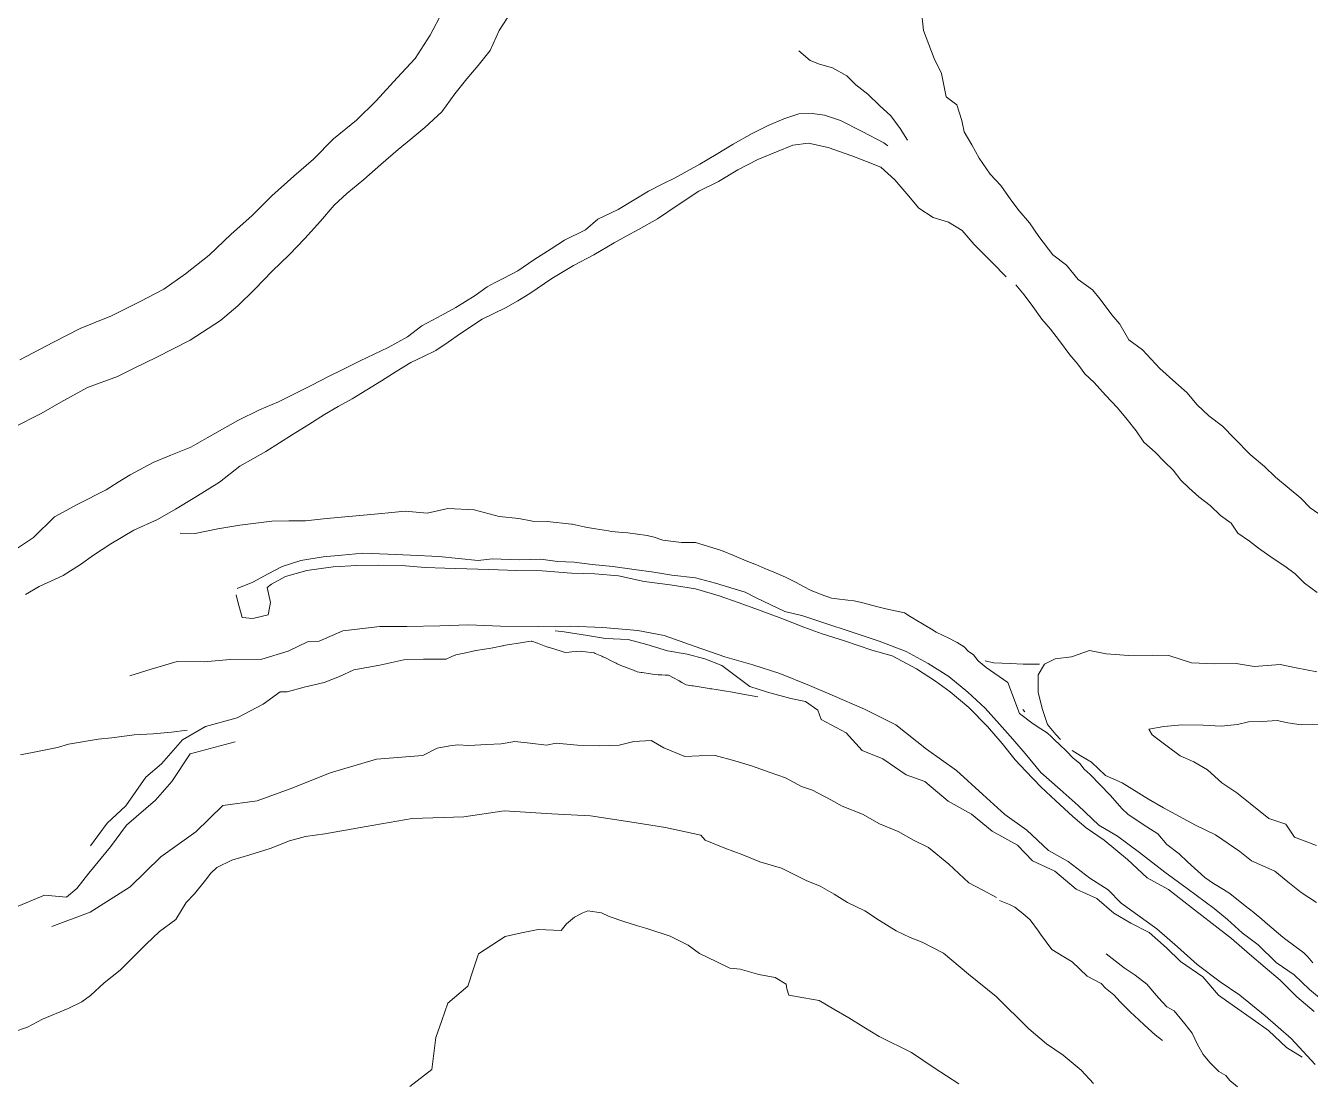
# Model space of a CAD drawing. Extents: x 683321 to 688873, y 7661944 to 7668387.
# Drawn here: x 687588.5 to 687874.3, y 7667626.8 to 7667861.8 of the extents above; entities that cross this region are included whole.
import ezdxf

# ---------------------------------------------------------------- set-up
doc = ezdxf.new("R2010")
doc.units = 0
doc.header["$MEASUREMENT"] = 0
doc.layers.add('01 CRESTA_Line', color=3, linetype='Continuous', lineweight=20)

msp = doc.modelspace()

# ---------------------------------------------------------------- linework, layer by layer
at = {"layer": '01 CRESTA_Line'}
for points in [[(687877.42, 7667752.41, 4373.33), (687874.32, 7667754.54, 4373.6), (687872.23, 7667756.71, 4374.02), (687869.58, 7667758.9, 4374.47), (687866.56, 7667761.39, 4375.15), (687864.13, 7667763.78, 4375.48), (687860.91, 7667766.47, 4376.03), (687857.46, 7667770, 4376.5), (687854.76, 7667772.7, 4377.03), (687851.74, 7667775.03, 4377.5), (687849.15, 7667777.51, 4378.02), (687846.82, 7667780.23, 4378.39), (687844.39, 7667782.39, 4378.7), (687840.87, 7667785.53, 4379.27), (687836.97, 7667789.68, 4379.68), (687833.96, 7667791.91, 4379.8), (687831.92, 7667795.43, 4380.64), (687830.18, 7667797.51, 4380.77), (687827.56, 7667800.98, 4381.43), (687825.85, 7667803.08, 4381.51), (687822.67, 7667805.37, 4381.61), (687820.09, 7667808.56, 4382.06), (687817.01, 7667810.86, 4382.18), (687813.93, 7667814.95, 4382.64), (687811.84, 7667817.96, 4382.8), (687809.56, 7667820.66, 4383.28), (687807.69, 7667823.09, 4383.36), (687805.45, 7667826.28, 4383.95), (687803.1, 7667828.75, 4384.04), (687800.65, 7667832.32, 4384.02), (687798.99, 7667835.32, 4384.15), (687797.28, 7667838.21, 4384.52), (687796.76, 7667840.71, 4385.08), (687795.65, 7667844.17, 4384.61), (687793.27, 7667846.02, 4384.14), (687792.3, 7667851.16, 4384.11), (687790.63, 7667854.48, 4383.89), (687788.24, 7667860.73, 4384.51), (687787.72, 7667865.62, 4384.37)], [(687696.44, 7667864.71, 4397.44), (687693.85, 7667860.71, 4397.19), (687691.82, 7667856.29, 4396.82), (687689.17, 7667852.97, 4396.73), (687686.68, 7667850, 4396.4), (687684.01, 7667846.66, 4395.94), (687681.07, 7667842.66, 4395.38), (687677.3, 7667839.14, 4394.98), (687674.24, 7667836.57, 4394.75), (687671.37, 7667834.25, 4394.57), (687667.56, 7667830.9, 4394.12), (687663.77, 7667827.6, 4393.84), (687659.93, 7667824.45, 4393.47), (687657.18, 7667821.88, 4393.14), (687654.09, 7667818.33, 4392.77), (687650.62, 7667814.51, 4392.66), (687647.17, 7667810.86, 4392.34), (687643.34, 7667807.23, 4391.98), (687639.46, 7667803.17, 4391.72), (687635.72, 7667799.5, 4391.35), (687631.86, 7667796.22, 4390.94), (687625.1, 7667791.87, 4390.67), (687617.71, 7667788.07, 4390.15), (687612.64, 7667785.62, 4389.93), (687608.94, 7667783.78, 4389.41), (687602.29, 7667781.3, 4388.78), (687596.31, 7667778.09, 4388.26), (687591.93, 7667775.56, 4387.81), (687585.77, 7667772.45, 4387.45)], [(687587.2, 7667787.46, 4391.26), (687594.68, 7667791.39, 4391.79), (687600.65, 7667794.49, 4392.49), (687607.6, 7667797.25, 4393.04), (687614.02, 7667800.43, 4393.6), (687619.27, 7667803.21, 4394.09), (687624.09, 7667806.63, 4394.63), (687629.32, 7667810.77, 4394.53), (687634.21, 7667815.43, 4394.78), (687638.8, 7667819.54, 4394.63), (687643.3, 7667823.96, 4395.02), (687648.18, 7667828.37, 4395.17), (687652.53, 7667832.15, 4395.27), (687657.03, 7667836.64, 4395.73), (687662.08, 7667840.83, 4396.08), (687666.5, 7667845.06, 4396.47), (687671.2, 7667850.18, 4397.07), (687675.18, 7667854.5, 4397.47), (687678.51, 7667859.72, 4397.94), (687681.27, 7667864.92, 4398.41)], [(687760.52, 7667856.23, 4384.76), (687763.03, 7667854.09, 4384.41), (687765.14, 7667853.27, 4384.48), (687768.02, 7667852.44, 4384.28), (687771.24, 7667850.69, 4384.32), (687773.22, 7667848.66, 4384.18), (687775.85, 7667846.58, 4384.14), (687778.5, 7667844.05, 4384.03), (687781.01, 7667841.78, 4383.75), (687783.05, 7667838.94, 4383.59), (687784.73, 7667836.36, 4383.31)], [(687780.35, 7667835.11, 4382.96), (687779.44, 7667835.74, 4382.99), (687774.61, 7667838.24, 4383.09), (687769.79, 7667840.75, 4383.2), (687766.24, 7667841.94, 4383.33), (687763.58, 7667842.26, 4383.31), (687760.56, 7667842.21, 4382.93), (687757.16, 7667841.07, 4382.81), (687753.69, 7667839.6, 4382.82), (687750.16, 7667837.82, 4382.67), (687745.89, 7667835.43, 4382.65), (687742.12, 7667833.19, 4382.44), (687738.52, 7667831.01, 4382.3), (687735.69, 7667829.46, 4382.36), (687732.86, 7667827.92, 4382.43), (687730.39, 7667826.73, 4382.35), (687727.05, 7667825.03, 4382.14), (687723.92, 7667823.09, 4382.05), (687720.35, 7667820.96, 4382), (687715.82, 7667818.76, 4381.8), (687713.04, 7667816.41, 4381.67), (687708.38, 7667814.13, 4381.18), (687705.4, 7667812.15, 4380.86), (687701.59, 7667809.72, 4380.54), (687698.01, 7667807.25, 4380.66), (687694.76, 7667805.57, 4380.18), (687692.81, 7667804.58, 4380.14), (687691.2, 7667803.69, 4380.13), (687688.52, 7667801.82, 4380.09), (687684.19, 7667799.13, 4380.01), (687681.07, 7667797.46, 4379.85), (687676.65, 7667795.02, 4379.67), (687673.47, 7667792.57, 4378.81), (687669.14, 7667790.21, 4378.23), (687666.04, 7667788.73, 4378.2), (687662.95, 7667787.25, 4378.17), (687662.32, 7667786.95, 4378.16), (687659.11, 7667785.35, 4378.08), (687655.9, 7667783.76, 4378), (687652.19, 7667781.88, 4377.93), (687648.47, 7667780, 4377.85), (687644.76, 7667778.12, 4377.77), (687640.51, 7667776.34, 4377.89), (687635.73, 7667773.98, 4377.9), (687632.29, 7667772.07, 4377.65), (687628.86, 7667770.15, 4377.39), (687625.23, 7667768.06, 4376.89), (687620.82, 7667766.32, 4376.74), (687616.85, 7667764.68, 4376.5), (687611.77, 7667761.9, 4375.75), (687609.09, 7667760.25, 4375.38), (687606.42, 7667758.59, 4375), (687600.14, 7667755.42, 4374.48), (687594.94, 7667752.54, 4373.81), (687590.23, 7667747.96, 4372.38), (687586.46, 7667745.46, 4371.85)], [(687588.49, 7667735.27, 4365.35), (687591.55, 7667737.11, 4365.98), (687596.85, 7667739.5, 4367.38), (687600.71, 7667741.95, 4368.24), (687603.58, 7667744.02, 4368.93), (687607.45, 7667746.58, 4369.58), (687612.54, 7667749.62, 4370.26), (687617.81, 7667751.96, 4371.61), (687621.83, 7667754.28, 4372.38), (687626.14, 7667756.85, 4372.8), (687628.9, 7667758.57, 4373.16), (687631.66, 7667760.29, 4373.52), (687636.19, 7667763.83, 4373.71), (687639.05, 7667765.48, 4373.86), (687641.92, 7667767.13, 4374.01), (687644.95, 7667769.05, 4374.4), (687647.99, 7667770.98, 4374.79), (687651.49, 7667773.14, 4375.11), (687655, 7667775.3, 4375.43), (687658.06, 7667777.08, 4375.78), (687661.12, 7667778.85, 4376.13), (687664.38, 7667780.85, 4376.35), (687667.65, 7667782.85, 4376.58), (687670.93, 7667784.87, 4376.89), (687674.21, 7667786.9, 4377.21), (687677, 7667788.22, 4377.61), (687679.79, 7667789.55, 4378.01), (687682.53, 7667791.45, 4378.17), (687685.28, 7667793.36, 4378.33), (687690.06, 7667796.54, 4378.71), (687695.29, 7667799.04, 4379.06), (687698, 7667800.64, 4379.3), (687700.71, 7667802.23, 4379.53), (687705.58, 7667805.61, 4379.81), (687710.42, 7667808.46, 4380.01), (687714.9, 7667810.88, 4380.58), (687719.44, 7667813.52, 4380.87), (687722.14, 7667815.02, 4381.03), (687724.85, 7667816.51, 4381.18), (687729.08, 7667818.82, 4381.34), (687733.45, 7667821.83, 4381.4), (687738.26, 7667825.02, 4381.67), (687742.66, 7667827.13, 4381.74), (687746.98, 7667829.72, 4381.98), (687751.44, 7667832.03, 4382.23), (687755.56, 7667833.72, 4382.36), (687759.22, 7667835.25, 4382.63), (687762.68, 7667835.68, 4382.72), (687767.05, 7667834.7, 4382.82), (687772.31, 7667832.88, 4383.02), (687775.55, 7667831.6, 4383.11), (687778.78, 7667830.32, 4383.19), (687781.9, 7667827.55, 4383.25), (687784.58, 7667824.39, 4382.96), (687787.26, 7667821.23, 4382.66), (687790.38, 7667819.13, 4382.35), (687793.83, 7667818.08, 4381.98), (687796.86, 7667816.26, 4381.59), (687799.52, 7667813.12, 4381.21), (687803.51, 7667809.13, 4381.19), (687806.66, 7667805.98, 4381.17)], [(687808.79, 7667804.16, 4380.93), (687810.65, 7667801.96, 4380.63), (687812.59, 7667799.35, 4380.22), (687814.59, 7667796.51, 4379.93), (687816.5, 7667794.32, 4379.63), (687818.55, 7667791.72, 4379.63), (687820.82, 7667788.6, 4379.14), (687822.59, 7667786.53, 4378.99), (687824.16, 7667784.41, 4378.34), (687826.23, 7667782.45, 4377.99), (687828.75, 7667779.62, 4377.91), (687831.44, 7667776.8, 4377.46), (687833.54, 7667774.23, 4377.07), (687835.6, 7667771.73, 4376.51), (687837.26, 7667769.21, 4376.16), (687839.78, 7667766.94, 4376.01), (687841.91, 7667764.79, 4375.84), (687843.82, 7667762.94, 4375.27), (687845.5, 7667760.76, 4375.13), (687847.27, 7667759.02, 4374.84), (687849.5, 7667757.04, 4374.37), (687852.02, 7667755.07, 4373.53), (687854.33, 7667752.9, 4373.69), (687856.68, 7667751.15, 4372.62), (687858.19, 7667748.95, 4372.86), (687860.78, 7667747.17, 4372.4), (687862.81, 7667745.58, 4372.06), (687865.8, 7667743.46, 4371.83), (687868.63, 7667741.57, 4371.22), (687870.96, 7667739.91, 4371.09), (687873.03, 7667737.81, 4370.55), (687875.86, 7667735.75, 4370.21)], [(687622.9, 7667748.92, 4368.08), (687626.2, 7667748.83, 4367.75), (687631.23, 7667749.89, 4367.62), (687636.15, 7667750.72, 4367.22), (687643.26, 7667751.6, 4367.04), (687647.03, 7667751.65, 4366.4), (687650.8, 7667751.7, 4365.75), (687654.77, 7667752.09, 4365.44), (687658.74, 7667752.47, 4365.13), (687662.84, 7667752.84, 4365.34), (687666.94, 7667753.2, 4365.54), (687669.95, 7667753.52, 4365.37), (687672.96, 7667753.85, 4365.2), (687677.82, 7667753.39, 4364.75), (687682.44, 7667754.44, 4364.95), (687688.28, 7667754.11, 4364.55), (687693.89, 7667752.65, 4363.77), (687698.22, 7667752.18, 4362.96), (687701.29, 7667751.63, 4362.54), (687704.51, 7667751.52, 4362.43), (687704.57, 7667751.52, 4362.43), (687709.98, 7667750.96, 4362.18), (687710.12, 7667750.93, 4362.16), (687712.77, 7667750.36, 4361.86), (687713.11, 7667750.29, 4361.81), (687714.38, 7667750.05, 4361.66), (687715.26, 7667749.91, 4361.59), (687718.2, 7667749.43, 4361.34), (687718.83, 7667749.31, 4361.26), (687721.31, 7667749.07, 4361.01), (687722.47, 7667748.98, 4360.92), (687726.77, 7667748.43, 4360.75), (687728.33, 7667748.06, 4360.68), (687730.24, 7667747.37, 4360.16), (687734.45, 7667746.86, 4359.96), (687737.54, 7667746.86, 4359.92), (687740.18, 7667746.01, 4359.7), (687743.35, 7667745.06, 4359.54), (687746.23, 7667743.9, 4359.22), (687748.83, 7667742.75, 4358.82), (687750.76, 7667742.03, 4358.7), (687750.96, 7667741.95, 4358.69), (687752.98, 7667741.08, 4358.53), (687754.96, 7667740.23, 4358.37), (687757.55, 7667739.13, 4358.18), (687759.91, 7667737.94, 4357.95), (687761.38, 7667737.13, 4357.71), (687763.41, 7667736.13, 4357.39), (687763.5, 7667736.09, 4357.38), (687765.49, 7667735.28, 4357.13), (687767.78, 7667734.46, 4356.99), (687767.81, 7667734.46, 4356.99), (687769.01, 7667734.33, 4357.05), (687771.42, 7667734.07, 4357.16), (687772.81, 7667733.91, 4357.21), (687774.44, 7667733.48, 4357.17), (687778.1, 7667732.56, 4357.13), (687779.85, 7667732.13, 4357.13), (687784, 7667731.21, 4357.26), (687785.32, 7667730.41, 4357.14), (687786.15, 7667729.91, 4357.05), (687786.41, 7667729.75, 4357.03), (687788.41, 7667728.56, 4356.86), (687790.06, 7667727.57, 4356.72), (687791.11, 7667726.95, 4356.63), (687792.67, 7667726.17, 4356.54), (687792.9, 7667726.05, 4356.52), (687793.59, 7667725.7, 4356.47), (687795.77, 7667724.6, 4356.34), (687797.33, 7667723.64, 4356.42), (687798.2, 7667722.71, 4356.37), (687799.41, 7667721.91, 4356.3), (687800.43, 7667720.55, 4355.88), (687802.17, 7667719.08, 4354.73), (687807, 7667715.69, 4352.91), (687809.62, 7667708.8, 4351.97), (687812.68, 7667706.56, 4353.75), (687814.34, 7667705.39, 4354.5), (687815.81, 7667704.56, 4355.04), (687816.72, 7667703.64, 4355.03), (687817.56, 7667702.79, 4355.03), (687818.42, 7667701.98, 4355.06), (687820.15, 7667700.41, 4355.09), (687821.46, 7667698.94, 4354.53), (687823.02, 7667697.7, 4354.15), (687824.02, 7667696.43, 4353.53), (687825.35, 7667695.23, 4353.25), (687829.82, 7667690.63, 4351.73), (687832.49, 7667687.59, 4350.62), (687833.73, 7667686.45, 4350.25), (687837.13, 7667684.17, 4349.77), (687840.38, 7667682.03, 4349.62), (687842.42, 7667679.71, 4348.5), (687845.11, 7667677.65, 4348.23), (687846.98, 7667675.8, 4347.88), (687850.83, 7667672.33, 4347.45), (687852.79, 7667671.02, 4347.35), (687854.99, 7667669.7, 4347.41), (687856.39, 7667668.76, 4347.41), (687859.83, 7667666.07, 4347.13), (687861.79, 7667664.58, 4347.02), (687862.37, 7667664.07, 4346.97), (687862.98, 7667663.53, 4346.92), (687864.79, 7667661.96, 4346.78), (687868.2, 7667659.05, 4346.49), (687868.59, 7667658.78, 4346.46), (687872.88, 7667655.57, 4346.01), (687873.66, 7667654.8, 4345.92), (687873.75, 7667654.7, 4345.91), (687874.85, 7667653.4, 4345.71)], [(687877.61, 7667644.52, 4342.37), (687874.11, 7667647.43, 4342.67), (687870.71, 7667650.68, 4343.07), (687866.71, 7667653.43, 4343.69), (687862.73, 7667657.39, 4344.07), (687859.17, 7667660.01, 4344.56), (687855.87, 7667663.01, 4344.6), (687852.96, 7667665.44, 4344.87), (687846.93, 7667669.9, 4345.15), (687841.97, 7667673.51, 4345.33), (687836.3, 7667677.88, 4345.61), (687831.44, 7667681.53, 4345.8), (687827.3, 7667683.99, 4346.31), (687822.64, 7667688.35, 4346.59), (687818.69, 7667691.92, 4347.09), (687814.35, 7667695.73, 4347.79), (687810.87, 7667699.9, 4347.93), (687808.1, 7667703.12, 4348.39), (687805.17, 7667706.49, 4348.53), (687801.98, 7667710, 4348.85), (687798.1, 7667713.55, 4349.34), (687793.92, 7667717.08, 4349.76), (687789.31, 7667719.97, 4350.12), (687784.4, 7667722.6, 4350.36), (687778.4, 7667724.88, 4350.66), (687772.17, 7667727, 4350.95), (687766.31, 7667728.89, 4351.36), (687761.44, 7667730.58, 4351.7), (687757.38, 7667731.51, 4352.03), (687751.06, 7667734.56, 4351.99), (687748.62, 7667735.82, 4352.39), (687742, 7667737.83, 4352.24), (687737.56, 7667738.98, 4352.21), (687732.3, 7667739.61, 4352.29), (687728.29, 7667740.25, 4352.47), (687723.91, 7667740.88, 4352.54), (687719.12, 7667741.55, 4352.81), (687714.51, 7667741.94, 4352.69), (687710.52, 7667742.46, 4352.84), (687706.8, 7667742.65, 4352.81), (687703.14, 7667743.13, 4352.89), (687698.39, 7667743.03, 4353.03), (687692.3, 7667743.23, 4353.45), (687689.22, 7667742.85, 4353.84), (687680.45, 7667743.73, 4354.17), (687674.12, 7667744.04, 4354.52), (687669.07, 7667744.27, 4354.91), (687663.53, 7667744.5, 4355.5), (687658.84, 7667744.06, 4355.87), (687654.73, 7667743.69, 4356.23), (687649.73, 7667742.85, 4356.63), (687645.6, 7667741.55, 4357.05), (687642.46, 7667739.89, 4357.27), (687639.04, 7667738.01, 4357.5), (687635.53, 7667736.66, 4357.57)], [(687875.17, 7667642.52, 4342.5), (687871.34, 7667645.84, 4342.87), (687867.62, 7667649.48, 4343.32), (687864.29, 7667652.35, 4343.65), (687860.82, 7667655.29, 4344.11), (687856.78, 7667658.75, 4344.38), (687852.45, 7667662.12, 4344.77), (687847.92, 7667665.68, 4345.1), (687842.74, 7667669.67, 4345.55), (687837.99, 7667672.3, 4345.55), (687833.66, 7667676.35, 4345.74), (687828.45, 7667680.64, 4346), (687824.46, 7667683.43, 4346.35), (687821.51, 7667685.92, 4346.59), (687817.69, 7667689.4, 4347.32), (687814.34, 7667692.48, 4347.29), (687811.04, 7667696.01, 4348.03), (687808.67, 7667698.51, 4347.95), (687805.75, 7667702.17, 4348.33), (687802.51, 7667705.96, 4348.64), (687798.37, 7667710.19, 4349.03), (687794.19, 7667713.61, 4349.74), (687790.93, 7667715.99, 4350.1), (687786.68, 7667718.73, 4350.07), (687781.28, 7667721.67, 4350.42), (687776.75, 7667722.9, 4350.54), (687770.71, 7667725.01, 4350.88), (687765.73, 7667726.51, 4351.28), (687761.62, 7667728.04, 4351.5), (687756.71, 7667729.96, 4351.76), (687751.57, 7667731.89, 4351.86), (687747, 7667733.53, 4351.87), (687742.83, 7667734.98, 4352.08), (687737.57, 7667736.58, 4352.1), (687731.91, 7667737.44, 4352.37), (687726.13, 7667738.18, 4352.51), (687720.39, 7667739.47, 4352.94), (687715.14, 7667739.89, 4353.13), (687709.93, 7667740.05, 4352.77), (687703.42, 7667740.58, 4352.96), (687697.78, 7667740.65, 4353.17), (687691.53, 7667740.85, 4353.49), (687686.65, 7667741.03, 4353.79), (687681.74, 7667741.17, 4354.08), (687677.41, 7667741.29, 4354.41), (687673, 7667741.67, 4354.69), (687667.01, 7667741.8, 4355.11), (687662.18, 7667741.71, 4355.64), (687656.92, 7667741.43, 4356.09), (687651.09, 7667740.64, 4356.6), (687646.34, 7667739.29, 4356.97), (687643.18, 7667737.6, 4357.28), (687642.26, 7667736.87, 4357.34), (687642.99, 7667733.52, 4357.32), (687642.5, 7667730.79, 4357.32), (687639.05, 7667729.94, 4357.58), (687636.69, 7667730.17, 4357.84), (687635.68, 7667733.63, 4358.04), (687635.35, 7667735.23, 4357.93)], [(687875.39, 7667630.75, 4342.25), (687870.07, 7667636.52, 4342.86), (687864.29, 7667641.56, 4343.61), (687858.62, 7667646.16, 4344.19), (687854.27, 7667649.12, 4344.74), (687849.18, 7667652.98, 4345), (687844.77, 7667656.96, 4345.49), (687840.21, 7667660.9, 4345.86), (687832.24, 7667666.66, 4346.3), (687829.34, 7667669.57, 4346.35), (687825.27, 7667672.22, 4346.34), (687820.48, 7667675.91, 4346.51), (687816.09, 7667678.38, 4347), (687811.27, 7667682.86, 4347.27), (687806.32, 7667686.36, 4347.71), (687801.46, 7667690.84, 4347.86), (687795.59, 7667696.12, 4348.52), (687788.9, 7667700.92, 4348.97), (687782.13, 7667706.34, 4349.43), (687775.11, 7667709.76, 4350.01), (687767.95, 7667712.9, 4350.59), (687762.92, 7667715.08, 4351.02), (687756.32, 7667717.72, 4351.35), (687750.26, 7667719.67, 4351.36), (687744.09, 7667721.46, 4351.84), (687737.46, 7667723.75, 4352.15), (687730.55, 7667726.19, 4352.45), (687724.69, 7667727.28, 4352.97), (687716.92, 7667727.94, 4353.35), (687709.72, 7667728.22, 4353.25), (687702.57, 7667728.2, 4353.67), (687694.18, 7667728.25, 4354.21), (687687.04, 7667728.54, 4354.23), (687680.64, 7667728.36, 4354.65), (687673.28, 7667728.18, 4355.48), (687667.34, 7667728.17, 4356.03), (687659.11, 7667727.25, 4357.01), (687653.8, 7667724.91, 4357.15), (687651.36, 7667724.85, 4357.57), (687646.89, 7667722.71, 4357.74), (687641.08, 7667720.9, 4358.06), (687634.01, 7667720.82, 4358.83), (687628.24, 7667720.29, 4359.39), (687622.19, 7667720.41, 4359.94), (687616.47, 7667718.66, 4360.71), (687611.65, 7667717.17, 4360.92)], [(687872.51, 7667632.4, 4340.82), (687869, 7667634.57, 4341.1), (687865.05, 7667638.35, 4341.3), (687861.69, 7667640.71, 4341.28), (687857.48, 7667643.66, 4341.61), (687853.88, 7667646.15, 4342.16), (687850.41, 7667650.26, 4342.92), (687845.41, 7667653.63, 4343.45), (687842.31, 7667656.72, 4343.93), (687838.49, 7667660.1, 4343.49), (687834.36, 7667662.17, 4343.53), (687830.59, 7667664.43, 4343.45), (687826.83, 7667667.71, 4343.75), (687822.26, 7667669.79, 4344.01), (687817.47, 7667673.74, 4344.27), (687812.48, 7667676.03, 4344.46), (687809.15, 7667679.57, 4344.68), (687803.53, 7667682.69, 4344.96), (687798.96, 7667686.43, 4345.22), (687793.75, 7667689.35, 4345.42), (687788.55, 7667693.71, 4345.71), (687784.39, 7667695.17, 4345.86), (687779.19, 7667698.71, 4346.09), (687774.61, 7667700.58, 4346.27), (687771.08, 7667704.53, 4346.47), (687765.46, 7667707.46, 4346.72), (687764.76, 7667709.56, 4347.91), (687762.01, 7667711.5, 4347.54), (687758.74, 7667712.17, 4347.02), (687753.56, 7667713.55, 4347.02), (687749.64, 7667714.82, 4347.41), (687745.49, 7667717.94, 4349.28), (687743.42, 7667719.52, 4350.47), (687739.6, 7667720.98, 4350.74), (687735.65, 7667722.03, 4350.87), (687731.27, 7667722.79, 4350.92), (687726.68, 7667724.19, 4351.12), (687722.53, 7667725.3, 4350.79), (687717.48, 7667725.49, 4350.96), (687713.52, 7667726.19, 4351.16), (687708.32, 7667726.99, 4351.66), (687706.32, 7667727.21, 4351.71)], [(687751.43, 7667712.54, 4347.01), (687747.25, 7667713.25, 4347.36), (687745.77, 7667713.57, 4347.55), (687745.76, 7667713.57, 4347.55), (687743.94, 7667713.85, 4347.79), (687743.45, 7667713.93, 4347.82), (687742.15, 7667714.14, 4348.07), (687741.18, 7667714.29, 4348.25), (687740.91, 7667714.33, 4348.26), (687740.56, 7667714.39, 4348.3), (687737, 7667714.97, 4348.68), (687736.75, 7667715.01, 4348.7), (687735.45, 7667715.22, 4348.84), (687734.53, 7667715.72, 4349.13), (687733.89, 7667716.06, 4349.32), (687732.78, 7667716.67, 4349.59), (687731.54, 7667717.34, 4349.86), (687730.81, 7667717.38, 4349.84), (687730.02, 7667717.41, 4349.81), (687729.25, 7667717.44, 4349.73), (687728.43, 7667717.48, 4349.67), (687727.52, 7667717.63, 4349.66), (687725.66, 7667717.93, 4349.62), (687725.49, 7667717.95, 4349.63), (687725.43, 7667717.96, 4349.63), (687724.58, 7667718.1, 4349.75), (687723.73, 7667718.43, 4349.89), (687722.37, 7667718.96, 4350.11), (687720.94, 7667719.51, 4350.16), (687720.13, 7667719.91, 4350.2), (687719.91, 7667720.01, 4350.21), (687718.76, 7667720.57, 4350.33), (687717.48, 7667721.19, 4350.46), (687716.91, 7667721.45, 4350.52), (687716.67, 7667721.55, 4350.54), (687715.22, 7667722.2, 4350.69), (687715.02, 7667722.29, 4350.71), (687714.29, 7667722.37, 4350.76), (687713.09, 7667722.52, 4350.84), (687711.88, 7667722.66, 4350.95), (687711.11, 7667722.6, 4351.01), (687710.06, 7667722.53, 4351.1), (687709.4, 7667722.48, 4351.14), (687708.57, 7667722.42, 4351.21), (687707.66, 7667722.69, 4351.3), (687705.31, 7667723.41, 4351.51), (687705.29, 7667723.41, 4351.51), (687704.83, 7667723.55, 4351.55), (687704.67, 7667723.6, 4351.57), (687703.85, 7667723.91, 4351.65), (687702.35, 7667724.46, 4351.8), (687701.13, 7667724.91, 4351.91), (687701.12, 7667724.91, 4351.92), (687701.01, 7667724.9, 4351.92), (687699.97, 7667724.74, 4352), (687698.18, 7667724.47, 4352.14), (687696.15, 7667724.16, 4352.29), (687695.3, 7667724, 4352.35), (687694.91, 7667723.93, 4352.38), (687694.77, 7667723.9, 4352.39), (687694.63, 7667723.87, 4352.4), (687692.48, 7667723.46, 4352.55), (687691.61, 7667723.32, 4352.61), (687690.63, 7667723.16, 4352.68), (687688.71, 7667722.84, 4352.84), (687688.7, 7667722.84, 4352.84), (687687.68, 7667722.62, 4352.92), (687686.41, 7667722.34, 4353.01), (687684.25, 7667721.86, 4353.2), (687683.36, 7667721.5, 4353.27), (687682.07, 7667720.91, 4353.26), (687677.02, 7667720.91, 4353.9), (687672.61, 7667720.75, 4354.28), (687667.33, 7667719.6, 4354.72), (687661.55, 7667718.55, 4355.18), (687658.31, 7667717.02, 4355.37), (687654.91, 7667715.71, 4355.61), (687650.45, 7667714.66, 4355.85), (687646.67, 7667713.67, 4356.3), (687645.14, 7667713.62, 4356.2), (687641.34, 7667710.91, 4354.86), (687635.59, 7667707.86, 4354.11), (687628.49, 7667705.94, 4354.09), (687623.39, 7667703, 4354.68), (687618.71, 7667697.63, 4354.36), (687615.27, 7667694.68, 4354.52), (687610.77, 7667688.31, 4350.91), (687606.66, 7667684.42, 4348.99), (687602.92, 7667679.37, 4346.64)], [(687875.74, 7667718.09, 4363.1), (687871.14, 7667718.97, 4362.89), (687867.61, 7667719.71, 4363.02), (687861.86, 7667719.31, 4362.21), (687857.85, 7667719.92, 4362.12), (687852.98, 7667719.9, 4361.62), (687847.88, 7667720.13, 4361.3), (687842.87, 7667721.74, 4360.97), (687839.21, 7667721.82, 4360.55), (687833.94, 7667721.7, 4360.34), (687828.88, 7667722.09, 4359.99), (687825.16, 7667722.84, 4359.52), (687821.21, 7667721.43, 4359.13), (687817.52, 7667720.95, 4358.1), (687815.18, 7667719.77, 4357.87), (687813.78, 7667717.43, 4356.95), (687813.8, 7667713.47, 4356.38), (687814.76, 7667709.69, 4356.04), (687815.86, 7667706.37, 4356.06), (687817.74, 7667704.16, 4355.74), (687818.77, 7667703.02, 4355.71)], [(687814.1, 7667719.83, 4357.96), (687810.45, 7667719.77, 4357.31), (687807.52, 7667719.96, 4356.92), (687803.81, 7667720.1, 4356.41), (687801.98, 7667720.55, 4356.23)], [(687810.81, 7667709.17, 4353.34), (687810.34, 7667709.71, 4353.17)], [(687624.46, 7667705.12, 4360.5), (687620.96, 7667704.67, 4360.77), (687616.86, 7667704.28, 4361.1), (687612.65, 7667704.1, 4361.41), (687607.71, 7667703.41, 4361.99), (687604.66, 7667703.13, 4362.33), (687598.07, 7667701.97, 4363.03), (687595.63, 7667701.24, 4363.23), (687591.54, 7667700.42, 4363.69), (687587.39, 7667699.61, 4364.12)], [(687875.69, 7667679.44, 4352.15), (687870.78, 7667681.33, 4352.35), (687868.88, 7667684.23, 4352.59), (687865.07, 7667685.48, 4352.96), (687860.92, 7667688.8, 4352.96), (687857.95, 7667691.21, 4353.75), (687854.63, 7667693.39, 4354.11), (687851.42, 7667696.28, 4354.3), (687848.42, 7667698.1, 4354.24), (687845.39, 7667699.39, 4354.35), (687842.47, 7667701.53, 4355.29), (687840.43, 7667703.12, 4355.97), (687839.16, 7667704.08, 4356.66), (687838.43, 7667705.35, 4357.51), (687841.7, 7667705.93, 4357.74), (687845.83, 7667706.29, 4358.08), (687850.48, 7667706.26, 4358.85), (687854.5, 7667706, 4359.56), (687858.14, 7667706.4, 4359.35), (687860.59, 7667706.94, 4359.76), (687863.62, 7667707.05, 4359.94), (687866.96, 7667707.3, 4360.45), (687869.3, 7667706.78, 4360.78), (687872.3, 7667706.29, 4361.13), (687876.42, 7667706.39, 4361.64)], [(687635.12, 7667702.53, 4347.73), (687625.1, 7667699.86, 4350), (687621.06, 7667693.68, 4348.26), (687617.38, 7667689.55, 4347.42), (687610.98, 7667683.99, 4346.17), (687607.42, 7667679.15, 4344.46), (687602.58, 7667673.32, 4344.7), (687599.86, 7667669.91, 4344.49), (687597.61, 7667667.97, 4344.78), (687592.72, 7667668.4, 4345.32), (687586.85, 7667666.01, 4345.06), (687581.86, 7667663.92, 4345.03), (687572.58, 7667660.68, 4345.3), (687567.22, 7667658.46, 4345.43)], [(687804.5, 7667667.93, 4339.8), (687801.44, 7667669.55, 4339.79), (687798.38, 7667671.18, 4339.78), (687796.15, 7667673.24, 4339.79), (687793.92, 7667675.3, 4339.85), (687789.37, 7667679.01, 4339.99), (687786.03, 7667680.64, 4340.05), (687782.61, 7667682.58, 4340.07), (687778.49, 7667684.28, 4340.11), (687774.68, 7667686.46, 4340.18), (687770.17, 7667688.21, 4340.15), (687767.62, 7667689.66, 4340.14), (687763.59, 7667691.75, 4340.15), (687761.15, 7667692.59, 4340.18), (687757.57, 7667694.5, 4340.22), (687754.12, 7667695.69, 4340.28), (687750.03, 7667697.21, 4340.35), (687746.27, 7667698.33, 4340.44), (687741.89, 7667699.47, 4340.53), (687738.37, 7667699.39, 4340.53), (687735.16, 7667699.24, 4340.48), (687730.48, 7667701.22, 4340.38), (687727.69, 7667702.79, 4340.32), (687723.85, 7667702.59, 4340.27), (687720.52, 7667701.77, 4340.24), (687716.08, 7667701.62, 4340.24), (687711.3, 7667701.81, 4340.2), (687706.52, 7667702.26, 4340.19), (687704.41, 7667701.76, 4340.19), (687700.79, 7667702.24, 4340.28), (687697.37, 7667702.62, 4340.36), (687694.31, 7667702.11, 4340.28), (687691.09, 7667701.95, 4340.19), (687687.11, 7667701.73, 4340.13), (687684.68, 7667701.88, 4340.1), (687682.86, 7667701.61, 4340.01), (687680.06, 7667701.15, 4339.97), (687676.86, 7667699.5, 4340.02), (687666.6, 7667698.65, 4340.19), (687656.24, 7667695.66, 4340.21), (687647.95, 7667692.27, 4340.38), (687639.99, 7667689.4, 4340.65), (687632.4, 7667688.4, 4340.62), (687626.39, 7667682.48, 4340.55), (687618.61, 7667676.94, 4340.41), (687611.77, 7667670.31, 4340.31), (687602.87, 7667664.65, 4339.98), (687594.31, 7667661.45, 4340.65)], [(687821.33, 7667700.58, 4355.59), (687823.14, 7667699.5, 4355.43), (687825.67, 7667698, 4355.05), (687828.72, 7667695, 4355.1), (687832.45, 7667693.43, 4354.51), (687838.3, 7667689.77, 4353.9), (687841.67, 7667687.86, 4353.63), (687848.75, 7667684.02, 4352.72), (687853.21, 7667681.85, 4352.23), (687858.66, 7667678.15, 4351.47), (687861.25, 7667676.04, 4351.49), (687866.39, 7667673.74, 4350.89), (687869.35, 7667671.42, 4350.76), (687872.26, 7667669.05, 4350.2), (687875.66, 7667666.8, 4350.12)], [(687585.86, 7667638.03, 4329.91), (687588.95, 7667639.09, 4330.14), (687592.26, 7667640.81, 4330.17), (687597.97, 7667643.22, 4329.51), (687601.01, 7667644.73, 4329.39), (687602.96, 7667646.09, 4329.19), (687605.97, 7667648.91, 4329.28), (687609.56, 7667651.74, 4329.52), (687612.58, 7667654.78, 4329.66), (687615.29, 7667657.54, 4329.57), (687618.32, 7667660.37, 4330.14), (687621.95, 7667663.03, 4330.13), (687624.24, 7667666.79, 4330.18), (687626.04, 7667668.68, 4330.26), (687628.51, 7667671.78, 4330.37), (687629.69, 7667673.34, 4330.42), (687631.06, 7667674.54, 4330.33), (687634.39, 7667676.24, 4330.4), (687638.37, 7667677.36, 4330.54), (687642.92, 7667678.8, 4330.58), (687647.24, 7667680.47, 4330.59), (687650.75, 7667681.49, 4330.57), (687655.1, 7667682.08, 4329.51), (687664.24, 7667683.71, 4330.06), (687674.47, 7667685.49, 4329.97), (687685.97, 7667685.88, 4330.05), (687695, 7667687.15, 4330.02), (687705.57, 7667686.48, 4330.07), (687714.17, 7667686.09, 4330.23), (687722.89, 7667684.7, 4330.24), (687730.84, 7667683.48, 4330.25), (687738.72, 7667681.73, 4330.22), (687739.69, 7667680.65, 4330.13), (687744.08, 7667678.91, 4330.23), (687748.1, 7667677.36, 4330.03), (687751.83, 7667675.82, 4329.88), (687756.68, 7667674.39, 4329.84), (687762.19, 7667671.69, 4329.99), (687765.25, 7667670.41, 4330.04), (687768.39, 7667668.61, 4329.67), (687771.39, 7667666.79, 4330.11), (687775.24, 7667664.9, 4330.08), (687778.49, 7667662.81, 4330.12), (687782.19, 7667660.46, 4330.42), (687785.28, 7667659.03, 4330.32), (687787.95, 7667657.99, 4330.3), (687792.73, 7667655.49, 4330.06), (687798.26, 7667650.84, 4330.07), (687804.4, 7667645.86, 4330.11), (687811.7, 7667638.7, 4330.04), (687815.66, 7667635.37, 4330), (687819.3, 7667632.87, 4329.96), (687823.34, 7667629.49, 4329.97), (687826.09, 7667626.54, 4329.92)], [(687805.18, 7667667.23, 4340.46), (687807.4, 7667666.35, 4341.12), (687808.6, 7667665.77, 4341.02), (687810.37, 7667664.37, 4340.36), (687811.98, 7667662.97, 4339.8), (687813.82, 7667660.43, 4339.24), (687814.32, 7667659.75, 4338.89), (687816.81, 7667656.37, 4338.95), (687819.46, 7667654.69, 4337.89), (687821.32, 7667653.58, 4337.44), (687824.65, 7667650.41, 4337.17), (687827.8, 7667648.76, 4336.93), (687828.73, 7667647.71, 4336.7), (687830.61, 7667646.22, 4336.07), (687831.99, 7667644.7, 4335.83), (687834.26, 7667642.48, 4335.86), (687836.14, 7667640.72, 4335.17), (687837.4, 7667639.53, 4335.2), (687839.78, 7667637.37, 4335.22), (687841.44, 7667636.07, 4335.03)], [(687673.96, 7667625.84, 4320.23), (687678.84, 7667629.62, 4320.22), (687679.31, 7667633.18, 4320.23), (687679.78, 7667636.74, 4320.23), (687681.13, 7667640.58, 4320.21), (687682.47, 7667644.43, 4320.22), (687686.89, 7667648.19, 4320.21), (687688.07, 7667651.78, 4320.26), (687689.25, 7667655.36, 4320.3), (687692.21, 7667657.31, 4320.32), (687695.16, 7667659.26, 4320.32), (687698.85, 7667660.02, 4320.35), (687702.54, 7667660.78, 4320.33), (687707.66, 7667660.53, 4320.25), (687708.86, 7667662.08, 4320.23), (687710.6, 7667663.49, 4320.35), (687712.49, 7667664.46, 4320.19), (687713.6, 7667664.94, 4320.38), (687716.64, 7667664.49, 4320.02), (687718.36, 7667663.69, 4319.76), (687721.59, 7667662.57, 4319.97), (687724.63, 7667661.61, 4320.38), (687726.73, 7667660.98, 4319.99), (687731.93, 7667659.33, 4320.26), (687735.88, 7667657.32, 4320.01), (687738.45, 7667655.45, 4320.41), (687742.28, 7667653.59, 4320.22), (687745.19, 7667652.22, 4320.24), (687747.48, 7667651.96, 4320.03), (687751.61, 7667650.76, 4320.17), (687755.26, 7667650.11, 4320.17), (687757.73, 7667648.59, 4320.4), (687757.87, 7667647.55, 4320.35), (687758.32, 7667646.15, 4320.16), (687761.67, 7667645.57, 4320.19), (687765.03, 7667644.98, 4320.23), (687768.32, 7667643.07, 4320.25), (687771.62, 7667641.16, 4320.29), (687775.01, 7667639.08, 4320.3), (687778.39, 7667636.99, 4320.29), (687785.62, 7667633.44, 4320.34), (687790.67, 7667630.01, 4320.32), (687796.14, 7667626.47, 4320.3)], [(687828.91, 7667655.35, 4338.75), (687832.94, 7667652.27, 4339.26), (687835.36, 7667650.6, 4339.52), (687837.93, 7667648.63, 4339.67), (687840.53, 7667645.59, 4339.58), (687842.37, 7667643.61, 4339.91), (687844.01, 7667642.69, 4339.5), (687846.4, 7667639.83, 4339.44), (687848, 7667637.72, 4339.73), (687849.21, 7667635.18, 4339.49), (687850.5, 7667632.95, 4339.53), (687852.03, 7667631.12, 4339.6), (687853.98, 7667629.2, 4339.72), (687855.55, 7667628.29, 4340.04), (687856.44, 7667627.18, 4340.49), (687858.15, 7667625.81, 4340.34)]]:
    msp.add_polyline3d(points, dxfattribs=at)

doc.saveas('drawing.dxf')
